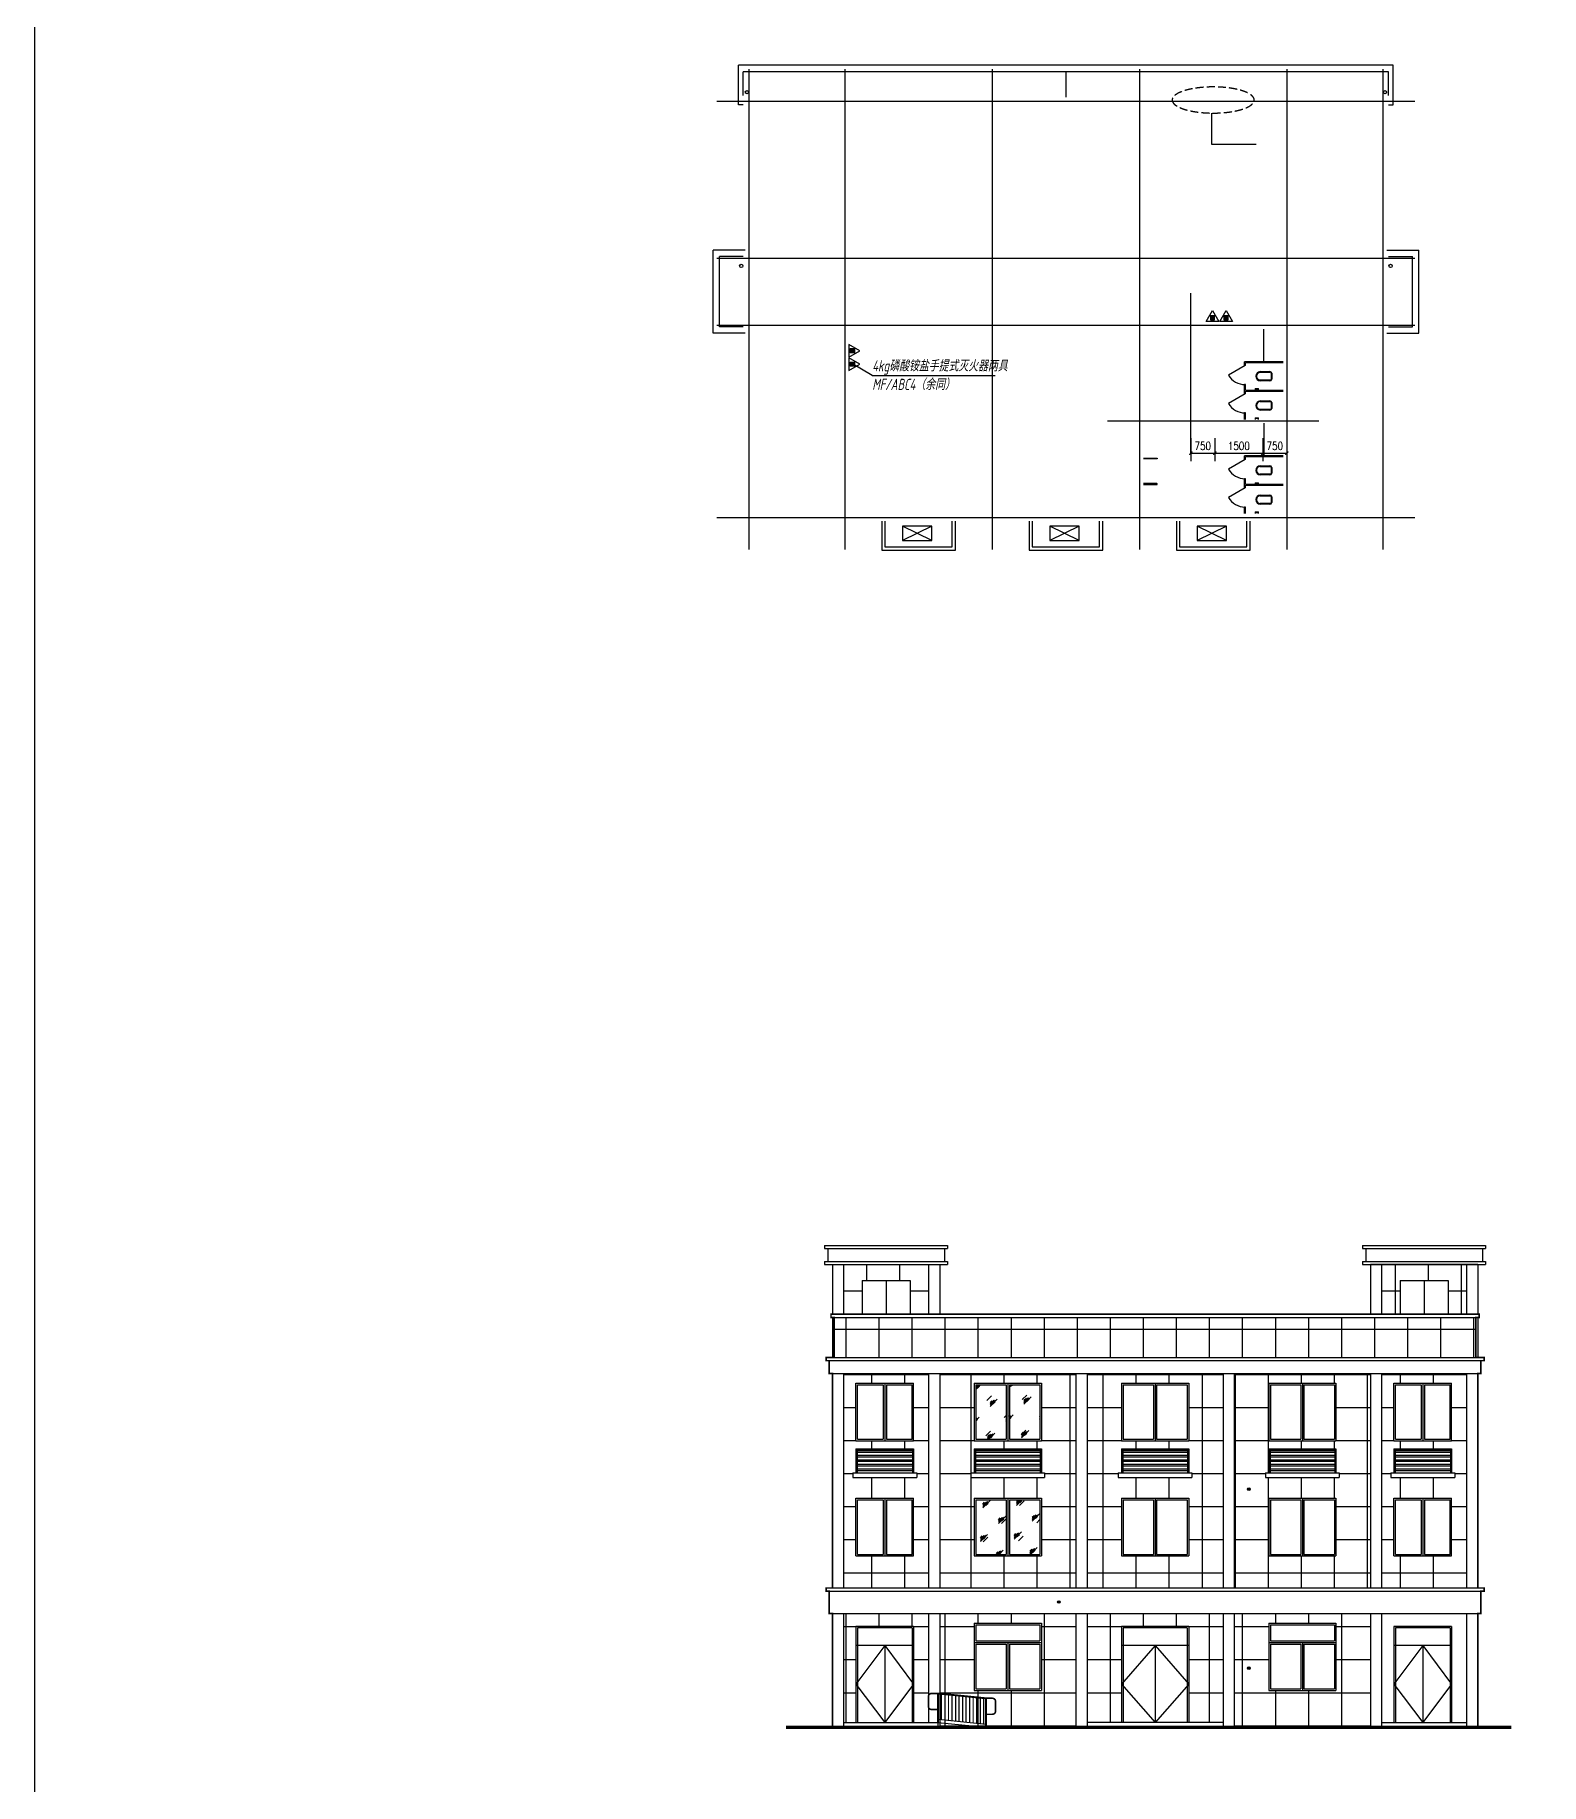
# Model space of a CAD drawing. Extents: x 389606 to 781446, y -84812 to 87496.
# Drawn here: x 389606 to 436635, y -7121 to 47507 of the extents above; entities that cross this region are included whole.
import ezdxf

# ---------------------------------------------------------------- set-up
doc = ezdxf.new("R2010")
doc.units = 0
doc.header["$LTSCALE"] = 1000
doc.header["$MEASUREMENT"] = 0
doc.linetypes.add('DASH', pattern=[0.35, 0.25, -0.1])
doc.layers.get('0').update_dxf_attribs({"linetype": 'CONTINUOUS'})
for name, color, linetype in [('DOTE', 5, 'CONTINUOUS'), ('EQUIP_消防', 7, 'CONTINUOUS'), ('LVTRY', 6, 'CONTINUOUS'), ('PUB_DIM', 3, 'CONTINUOUS'), ('RAIL', 163, 'CONTINUOUS'), ('WINDOW', 4, 'CONTINUOUS'), ('平面文字', 3, 'CONTINUOUS')]:
    doc.layers.add(name, color=color, linetype=linetype)
doc.styles.add('_TEL_DIM', font='GBEITC', dxfattribs={"width": 0.8, "height": 3.5, "bigfont": 'HZTXT'})
doc.styles.add('DIM_FONT', font='SIMPLEX.shx', dxfattribs={"width": 0.8})
pattern_1 = [(90, (190791.5, 86156.8), (-1031.875, 1e-13), []), (180, (190791.5, 86156.8), (-1e-13, -1031.875), [])]
pattern_2 = [(90, (373660, 139161.8), (-1031.875, 1e-13), []), (180, (373660, 139161.8), (-1e-13, -1031.875), [])]
pattern_3 = [(90, (194761.4, 24787.6), (-1031.875, 1e-13), []), (180, (194761.4, 24787.6), (-1e-13, -1031.875), [])]
pattern_4 = [(45, (187747.4, 24827.6), (-489.8836, 489.8836), [224, -576]), (45, (187843.4, 24867.6), (-489.8836, 489.8836), [96, -704]), (45, (187747.4, 24867.6), (-489.8836, 489.8836), [160, -640]), (45, (187795.4, 24827.6), (537.4012, -537.4012), [200, -600]), (45, (187747.4, 24787.6), (-489.8836, 489.8836), [320, -480]), (45, (187747.4, 24907.6), (-489.8836, 489.8836), [80, -720])]

# ---------------------------------------------------------------- blocks, each defined once
blk = doc.blocks.new('ac')
at = {"color": 8, "linetype": 'DASH', "ltscale": 500}
for p, q in [((1629075, -145221), (1628468, -145521)), ((1629075, -145521), (1628468, -145221))]:
    blk.add_line(p, q, dxfattribs=at)
blk.add_lwpolyline([(1629075, -145221), (1628468, -145221), (1628468, -145521), (1629075, -145521)], close=True, dxfattribs=at)
blk = doc.blocks.new('$ATTACHMENT$00000214')
h = blk.add_hatch()
h.set_pattern_fill('ANSI31', color=256, scale=200, style=0)
h.set_pattern_definition([(45, (-38543.802, -6842.639), (-17.67767, 17.67767), [])])
h.paths.add_polyline_path([(-65, 2), (65, 2), (65, -128), (-65, -128)])
for points in [[(0, 172), (-198, -172), (198, -172)], [(-65, 2), (65, 2), (65, -128), (-65, -128)]]:
    blk.add_lwpolyline(points, close=True)
blk = doc.blocks.new('_ArchTick')
at = {"color": 0, "linetype": 'ByBlock', "const_width": 0.4}
blk.add_lwpolyline([(-0.5, -0.5), (0.5, 0.5)], dxfattribs=at)

msp = doc.modelspace()

# ---------------------------------------------------------------- hatches: boundary and pattern name
h = msp.add_hatch()
h.set_pattern_fill('ANSI37,_O', color=8, scale=650, angle=45)
h.set_pattern_definition(pattern_3)
h.paths.add_polyline_path([(417508, 9101.9), (414858, 9101.9), (414858, 7551.9), (415433, 7551.9), (415433, 8601.9), (416933, 8601.9), (416933, 7551.9), (417508, 7551.9)])
h = msp.add_hatch()
h.set_pattern_fill('ANSI37,_O', color=8, scale=650, angle=45)
h.set_pattern_definition(pattern_3)
h.paths.add_polyline_path([(433733, 8601.9), (433733, 7551.9), (434308, 7551.9), (434308, 9101.9), (431658, 9101.9), (431658, 7551.9), (432233, 7551.9), (432233, 8601.9)])
h = msp.add_hatch()
h.set_pattern_fill('ANSI37,_O', color=8, scale=650, angle=45)
h.set_pattern_definition(pattern_2)
h.paths.add_polyline_path([(434603, 6201.9), (434603, 7451.9), (414563, 7451.9), (414563, 6201.9)])
h = msp.add_hatch()
h.set_pattern_fill('ANSI37,_O', color=8, scale=650, angle=45)
h.set_pattern_definition(pattern_1)
h.paths.add_polyline_path([(417508, 5701.9), (414858, 5701.9), (414858, -998.1), (417508, -998.1)])
h.paths.add_polyline_path([(417044.1, 1.9), (415244.1, 1.9), (415244.1, 1801.9), (417044.1, 1801.9)], flags=16)
h.paths.add_polyline_path([(416994.1, 51.9), (416194.1, 51.9), (416194.1, 1751.9), (416994.1, 1751.9)], flags=0)
h.paths.add_polyline_path([(416094.1, 51.9), (415294.1, 51.9), (415294.1, 1751.9), (416094.1, 1751.9)], flags=0)
h.paths.add_polyline_path([(417144.1, 2451.9), (415144.1, 2451.9), (415144.1, 2601.9), (415244.1, 2601.9), (415244.1, 3351.9), (417044.1, 3351.9), (417044.1, 2601.9), (417144.1, 2601.9)], flags=16)
h.paths.add_polyline_path([(417044.1, 3601.9), (415244.1, 3601.9), (415244.1, 5401.9), (417044.1, 5401.9)], flags=16)
h.paths.add_polyline_path([(416994.1, 3651.9), (416194.1, 3651.9), (416194.1, 5351.9), (416994.1, 5351.9)], flags=0)
h.paths.add_polyline_path([(416094.1, 3651.9), (415294.1, 3651.9), (415294.1, 5351.9), (416094.1, 5351.9)], flags=0)
h = msp.add_hatch()
h.set_pattern_fill('ANSI37,_O', color=8, scale=650, angle=45)
h.set_pattern_definition(pattern_1)
h.paths.add_polyline_path([(422108, -998.1), (422108, 5701.9), (417858, 5701.9), (417858, -998.1)])
h.paths.add_polyline_path([(418933, 1.9), (418933, 1801.9), (421033, 1801.9), (421033, 1.9)], flags=16)
h.paths.add_polyline_path([(418983, 51.9), (418983, 1751.9), (419933, 1751.9), (419933, 51.9)], flags=0)
h.paths.add_polyline_path([(420033, 51.9), (420033, 1751.9), (420983, 1751.9), (420983, 51.9)], flags=0)
h.paths.add_polyline_path([(418833, 2451.9), (418833, 2601.9), (418933, 2601.9), (418933, 3351.9), (421033, 3351.9), (421033, 2601.9), (421133, 2601.9), (421133, 2451.9)], flags=16)
h.paths.add_polyline_path([(418933, 3601.9), (418933, 5401.9), (421033, 5401.9), (421033, 3601.9)], flags=16)
h.paths.add_polyline_path([(418983, 3651.9), (418983, 5351.9), (419933, 5351.9), (419933, 3651.9)], flags=0)
h.paths.add_polyline_path([(420033, 3651.9), (420033, 5351.9), (420983, 5351.9), (420983, 3651.9)], flags=0)
h = msp.add_hatch()
h.set_pattern_fill('ANSI37,_O', color=8, scale=650, angle=45)
h.set_pattern_definition(pattern_1)
h.paths.add_polyline_path([(426708, -998.1), (426708, 5701.9), (422458, 5701.9), (422458, -998.1)])
h.paths.add_polyline_path([(423533, 1.9), (423533, 1801.9), (425633, 1801.9), (425633, 1.9)], flags=16)
h.paths.add_polyline_path([(423583, 51.9), (423583, 1751.9), (424533, 1751.9), (424533, 51.9)], flags=0)
h.paths.add_polyline_path([(424633, 51.9), (424633, 1751.9), (425583, 1751.9), (425583, 51.9)], flags=0)
h.paths.add_polyline_path([(423433, 2451.9), (423433, 2601.9), (423533, 2601.9), (423533, 3351.9), (425633, 3351.9), (425633, 2601.9), (425733, 2601.9), (425733, 2451.9)], flags=16)
h.paths.add_polyline_path([(423533, 3601.9), (423533, 5401.9), (425633, 5401.9), (425633, 3601.9)], flags=16)
h.paths.add_polyline_path([(423583, 3651.9), (423583, 5351.9), (424533, 5351.9), (424533, 3651.9)], flags=0)
h.paths.add_polyline_path([(424633, 3651.9), (424633, 5351.9), (425583, 5351.9), (425583, 3651.9)], flags=0)
h = msp.add_hatch()
h.set_pattern_fill('ANSI37,_O', color=8, scale=650, angle=45)
h.set_pattern_definition(pattern_1)
h.paths.add_polyline_path([(431308, -998.1), (431308, 5701.9), (427058, 5701.9), (427058, -998.1)])
h.paths.add_polyline_path([(428133, 1.9), (428133, 1801.9), (430233, 1801.9), (430233, 1.9)], flags=16)
h.paths.add_polyline_path([(428183, 51.9), (428183, 1751.9), (429133, 1751.9), (429133, 51.9)], flags=0)
h.paths.add_polyline_path([(429233, 51.9), (429233, 1751.9), (430183, 1751.9), (430183, 51.9)], flags=0)
h.paths.add_polyline_path([(428033, 2451.9), (428033, 2601.9), (428133, 2601.9), (428133, 3351.9), (430233, 3351.9), (430233, 2601.9), (430333, 2601.9), (430333, 2451.9)], flags=16)
h.paths.add_polyline_path([(428133, 3601.9), (428133, 5401.9), (430233, 5401.9), (430233, 3601.9)], flags=16)
h.paths.add_polyline_path([(428183, 3651.9), (428183, 5351.9), (429133, 5351.9), (429133, 3651.9)], flags=0)
h.paths.add_polyline_path([(429233, 3651.9), (429233, 5351.9), (430183, 5351.9), (430183, 3651.9)], flags=0)
h = msp.add_hatch()
h.set_pattern_fill('ANSI37,_O', color=8, scale=650, angle=45)
h.set_pattern_definition(pattern_1)
h.paths.add_polyline_path([(434308, -998.1), (434308, 5701.9), (431658, 5701.9), (431658, -998.1)])
h.paths.add_polyline_path([(432044.1, 1.9), (432044.1, 1801.9), (433844.1, 1801.9), (433844.1, 1.9)], flags=16)
h.paths.add_polyline_path([(432094.1, 51.9), (432094.1, 1751.9), (432894.1, 1751.9), (432894.1, 51.9)], flags=0)
h.paths.add_polyline_path([(432994.1, 51.9), (432994.1, 1751.9), (433794.1, 1751.9), (433794.1, 51.9)], flags=0)
h.paths.add_polyline_path([(431944.1, 2451.9), (431944.1, 2601.9), (432044.1, 2601.9), (432044.1, 3351.9), (433844.1, 3351.9), (433844.1, 2601.9), (433944.1, 2601.9), (433944.1, 2451.9)], flags=16)
h.paths.add_polyline_path([(432044.1, 3601.9), (432044.1, 5401.9), (433844.1, 5401.9), (433844.1, 3601.9)], flags=16)
h.paths.add_polyline_path([(432094.1, 3651.9), (432094.1, 5351.9), (432894.1, 5351.9), (432894.1, 3651.9)], flags=0)
h.paths.add_polyline_path([(432994.1, 3651.9), (432994.1, 5351.9), (433794.1, 5351.9), (433794.1, 3651.9)], flags=0)
h = msp.add_hatch()
h.set_pattern_fill('玻璃1', color=8, scale=100, style=0)
h.set_pattern_definition(pattern_4)
h.paths.add_polyline_path([(420983, 5351.9), (420033, 5351.9), (420033, 3651.9), (420983, 3651.9)])
h.paths.add_polyline_path([(419933, 5351.9), (418983, 5351.9), (418983, 3651.9), (419933, 3651.9)])
h = msp.add_hatch()
h.set_pattern_fill('ANSI32', color=8, scale=30, angle=315, style=0)
h.set_pattern_definition([(0, (568689.13, 106163.13), (4e-14, 142.875), []), (0, (568736.75, 106115.51), (4e-14, 142.875), [])])
h.paths.add_polyline_path([(417004.1, 2601.9), (417004.1, 3311.9), (415284.1, 3311.9), (415284.1, 2601.9)])
h = msp.add_hatch()
h.set_pattern_fill('ANSI32', color=8, scale=30, angle=315, style=0)
h.set_pattern_definition([(0, (572378, 106163.13), (4e-14, 142.875), []), (0, (572425.63, 106115.51), (4e-14, 142.875), [])])
h.paths.add_polyline_path([(420993, 2601.9), (420993, 3311.9), (418973, 3311.9), (418973, 2601.9)])
h = msp.add_hatch()
h.set_pattern_fill('ANSI32', color=8, scale=30, angle=315, style=0)
h.set_pattern_definition([(0, (576978, 106163.13), (4e-14, 142.875), []), (0, (577025.63, 106115.51), (4e-14, 142.875), [])])
h.paths.add_polyline_path([(425593, 2601.9), (425593, 3311.9), (423573, 3311.9), (423573, 2601.9)])
h = msp.add_hatch()
h.set_pattern_fill('ANSI32', color=8, scale=30, angle=315, style=0)
h.set_pattern_definition([(0, (581578, 106163.13), (4e-14, 142.875), []), (0, (581625.63, 106115.51), (4e-14, 142.875), [])])
h.paths.add_polyline_path([(430193, 2601.9), (430193, 3311.9), (428173, 3311.9), (428173, 2601.9)])
h = msp.add_hatch()
h.set_pattern_fill('ANSI32', color=8, scale=30, angle=315, style=0)
h.set_pattern_definition([(0, (585489.13, 106163.13), (4e-14, 142.875), []), (0, (585536.75, 106115.51), (4e-14, 142.875), [])])
h.paths.add_polyline_path([(433804.1, 2601.9), (433804.1, 3311.9), (432084.1, 3311.9), (432084.1, 2601.9)])
h = msp.add_hatch()
h.set_pattern_fill('玻璃1', color=8, scale=100, style=0)
h.set_pattern_definition(pattern_4)
h.paths.add_polyline_path([(419933, 1751.9), (418983, 1751.9), (418983, 51.9), (419933, 51.9)])
h.paths.add_polyline_path([(420983, 1751.9), (420033, 1751.9), (420033, 51.9), (420983, 51.9)])
h = msp.add_hatch(color=256)
edge = h.paths.add_edge_path()
edge.add_arc((427512.2, 2088.9), 39.9, 0, 360)
h = msp.add_hatch(color=256)
edge = h.paths.add_edge_path()
edge.add_arc((421576.1, -1435.8), 39.9, 0, 360)
h = msp.add_hatch()
h.set_pattern_fill('ANSI37,_O', color=8, scale=650, angle=45)
h.set_pattern_definition(pattern_2)
h.paths.add_polyline_path([(417508, -1798.1), (414858, -1798.1), (414858, -5198.1), (415244.1, -5198.1), (415244.1, -2198.1), (417044.1, -2198.1), (417044.1, -5198.1), (417508, -5198.1)])
h = msp.add_hatch()
h.set_pattern_fill('ANSI37,_O', color=8, scale=650, angle=45)
h.set_pattern_definition(pattern_2)
h.paths.add_polyline_path([(422108, -5348.1), (422108, -1798.1), (417858, -1798.1), (417858, -5348.1)])
h.paths.add_polyline_path([(421033, -4198.1), (418933, -4198.1), (418933, -2098.1), (421033, -2098.1)], flags=16)
h = msp.add_hatch()
h.set_pattern_fill('ANSI37,_O', color=8, scale=650, angle=45)
h.set_pattern_definition(pattern_2)
h.paths.add_polyline_path([(426708, -1798.1), (422458, -1798.1), (422458, -5198.1), (423533, -5198.1), (423533, -2198.1), (425633, -2198.1), (425633, -5198.1), (426708, -5198.1)])
h = msp.add_hatch()
h.set_pattern_fill('ANSI37,_O', color=8, scale=650, angle=45)
h.set_pattern_definition(pattern_2)
h.paths.add_polyline_path([(431308, -5348.1), (431308, -1798.1), (427058, -1798.1), (427058, -5348.1)])
h.paths.add_polyline_path([(428133, -4198.1), (428133, -2098.1), (430233, -2098.1), (430233, -4198.1)], flags=16)
h = msp.add_hatch(color=256)
edge = h.paths.add_edge_path()
edge.add_arc((427512.2, -3500.6), 39.9, 0, 360)
at = {"layer": 'RAIL'}
h = msp.add_hatch(dxfattribs=at)
h.set_pattern_fill('ANSI37', color=256, scale=100, style=0)
h.set_pattern_definition([(315, (405861.029, 94289.704), (8.8388348, 8.8388348), []), (45, (405861.029, 94289.704), (-8.8388348, 8.8388348), [])])
h.paths.add_polyline_path([(427804.7, 36442.5), (427804.7, 36453.1), (427724.2, 36453.1), (427724.2, 36442.5)])
h.paths.add_polyline_path([(427804.7, 36453.1), (427804.7, 36463.8), (427724.2, 36463.8), (427724.2, 36453.1)])
h = msp.add_hatch(dxfattribs=at)
h.set_pattern_fill('ANSI37', color=256, scale=100, style=0)
h.set_pattern_definition([(315, (405861.029, 93374.704), (8.8388348, 8.8388348), []), (45, (405861.029, 93374.704), (-8.8388348, 8.8388348), [])])
h.paths.add_polyline_path([(427804.7, 35527.5), (427804.7, 35538.1), (427724.2, 35538.1), (427724.2, 35527.5)])
h.paths.add_polyline_path([(427804.7, 35538.1), (427804.7, 35548.8), (427724.2, 35548.8), (427724.2, 35538.1)])
h = msp.add_hatch(dxfattribs=at)
h.set_pattern_fill('ANSI37', color=256, scale=100, style=0)
h.set_pattern_definition([(315, (405861.029, 91349.704), (8.8388348, 8.8388348), []), (45, (405861.029, 91349.704), (-8.8388348, 8.8388348), [])])
h.paths.add_polyline_path([(427804.7, 33502.5), (427804.7, 33513.1), (427724.2, 33513.1), (427724.2, 33502.5)])
h.paths.add_polyline_path([(427804.7, 33513.1), (427804.7, 33523.8), (427724.2, 33523.8), (427724.2, 33513.1)])
h = msp.add_hatch(dxfattribs=at)
h.set_pattern_fill('ANSI37', color=256, scale=100, style=0)
h.set_pattern_definition([(315, (405861.029, 90434.704), (8.8388348, 8.8388348), []), (45, (405861.029, 90434.704), (-8.8388348, 8.8388348), [])])
h.paths.add_polyline_path([(427804.7, 32587.5), (427804.7, 32598.1), (427724.2, 32598.1), (427724.2, 32587.5)])
h.paths.add_polyline_path([(427804.7, 32598.1), (427804.7, 32608.8), (427724.2, 32608.8), (427724.2, 32598.1)])

# ---------------------------------------------------------------- linework, layer by layer
for p, q in [((432018.8, 46561.3), (411578.8, 46561.3)), ((411578.8, 45321.3), (411578.8, 46561.3)), ((432018.8, 45321.3), (432018.8, 46561.3)), ((411723.8, 45616.3), (411723.8, 46361.3)), ((431873.8, 46361.3), (411723.8, 46361.3)), ((421798.8, 46361.3), (421798.8, 45561.3)), ((431873.8, 45616.3), (431873.8, 46361.3)), ((411723.8, 45321.3), (411578.8, 45321.3)), ((431873.8, 45321.3), (432018.8, 45321.3)), ((411778.8, 40791.3), (410778.8, 40791.3)), ((410778.8, 38191.3), (410778.8, 40791.3)), ((410978.8, 38391.3), (410978.8, 40591.3)), ((411723.8, 40591.3), (410978.8, 40591.3)), ((431818.8, 40791.3), (432818.8, 40791.3)), ((431873.8, 40591.3), (432618.8, 40591.3)), ((432618.8, 38391.3), (432618.8, 40591.3)), ((432818.8, 38191.3), (432818.8, 40791.3)), ((411723.8, 38391.3), (410978.8, 38391.3)), ((427978.8, 37301.3), (427978.8, 38321.3)), ((431873.8, 38391.3), (432618.8, 38391.3)), ((411778.8, 38191.3), (410778.8, 38191.3)), ((431818.8, 38191.3), (432818.8, 38191.3)), ((427378.8, 37186.3), (427378.8, 37301.3)), ((428578.8, 37301.3), (427378.8, 37301.3)), ((427408.8, 37186.3), (427378.8, 37186.3)), ((427408.8, 37186.3), (427408.8, 37271.3)), ((428578.8, 37271.3), (427408.8, 37271.3)), ((427378.8, 36301.3), (427378.8, 36586.4)), ((427408.8, 36586.3), (427378.8, 36586.3)), ((427408.8, 36301.3), (427378.8, 36301.3)), ((427408.8, 36416.3), (427408.8, 36586.3)), ((427408.8, 36416.3), (428578.8, 36416.3)), ((427408.8, 36301.3), (427408.8, 36386.3)), ((427408.8, 36386.3), (428578.8, 36386.3)), ((427378.8, 35501.3), (427378.8, 35701.4)), ((427408.8, 35701.3), (427378.8, 35701.3)), ((427408.8, 35501.3), (427408.8, 35701.3)), ((427978.8, 35381.3), (427978.8, 34361.3)), ((428578.8, 34361.3), (427378.8, 34361.3)), ((427378.8, 34246.3), (427378.8, 34361.3)), ((427408.8, 34246.3), (427378.8, 34246.3)), ((428578.8, 34331.3), (427408.8, 34331.3)), ((427408.8, 34246.3), (427408.8, 34331.3)), ((427408.8, 33646.3), (427378.8, 33646.3)), ((427378.8, 33361.3), (427378.8, 33646.3)), ((427408.8, 33361.3), (427378.8, 33361.3)), ((427408.8, 33476.3), (427408.8, 33646.3)), ((427408.8, 33476.3), (428578.8, 33476.3)), ((427408.8, 33476.3), (428578.8, 33476.3)), ((427408.8, 33446.3), (428578.8, 33446.3)), ((427408.8, 33361.3), (427408.8, 33446.3)), ((416048.8, 32321.3), (416048.8, 31421.3)), ((416148.8, 32321.3), (416148.8, 31521.3)), ((418248.8, 31521.3), (418248.8, 32321.3)), ((418348.8, 31421.3), (418348.8, 32321.3)), ((420648.8, 32321.3), (420648.8, 31421.3)), ((420748.8, 32321.3), (420748.8, 31521.3)), ((422848.8, 31521.3), (422848.8, 32321.3)), ((422948.8, 31421.3), (422948.8, 32321.3)), ((425248.8, 32321.3), (425248.8, 31421.3)), ((425348.8, 32321.3), (425348.8, 31521.3)), ((427378.8, 32561.3), (427378.8, 32761.4)), ((427408.8, 32761.3), (427378.8, 32761.3)), ((427408.8, 32561.3), (427408.8, 32761.3)), ((427448.8, 31521.3), (427448.8, 32321.3)), ((427548.8, 31421.3), (427548.8, 32321.3)), ((416048.8, 31421.3), (418348.8, 31421.3)), ((416148.8, 31521.3), (418248.8, 31521.3)), ((420648.8, 31421.3), (422948.8, 31421.3)), ((420748.8, 31521.3), (422848.8, 31521.3)), ((425248.8, 31421.3), (427548.8, 31421.3)), ((425348.8, 31521.3), (427448.8, 31521.3)), ((414263, 9701.9), (418103, 9701.9)), ((414263, 9701.9), (414263, 9601.9)), ((414263, 9601.9), (418103, 9601.9)), ((414363, 9601.9), (414363, 9201.9)), ((418003, 9601.9), (418003, 9201.9)), ((418103, 9701.9), (418103, 9601.9)), ((431063, 9701.9), (431063, 9601.9)), ((431063, 9701.9), (434903, 9701.9)), ((431063, 9601.9), (434903, 9601.9)), ((431163, 9601.9), (431163, 9201.9)), ((434803, 9601.9), (434803, 9201.9)), ((434903, 9701.9), (434903, 9601.9)), ((414263, 9201.9), (418103, 9201.9)), ((414263, 9201.9), (414263, 9101.9)), ((414263, 9101.9), (418103, 9101.9)), ((414508, 9101.9), (414508, 7551.9)), ((414858, 9101.9), (414858, 7551.9)), ((417508, 9101.9), (417508, 7551.9)), ((417858, 9101.9), (417858, 7551.9)), ((418103, 9201.9), (418103, 9101.9)), ((431063, 9201.9), (431063, 9101.9)), ((431063, 9201.9), (434903, 9201.9)), ((431063, 9101.9), (434903, 9101.9)), ((434658, 9101.9), (431308, 9101.9)), ((431308, 9101.9), (431308, 7551.9)), ((431658, 9101.9), (431658, 7551.9)), ((434308, 9101.9), (434308, 7551.9)), ((434658, 9101.9), (434658, 7551.9)), ((434903, 9201.9), (434903, 9101.9)), ((415433, 8601.9), (415433, 7551.9)), ((415433, 8601.9), (416933, 8601.9)), ((416183, 8601.9), (416183, 7551.9)), ((416933, 8601.9), (416933, 7551.9)), ((432233, 8601.9), (433733, 8601.9)), ((432233, 8601.9), (432233, 7551.9)), ((432983, 8601.9), (432983, 7551.9)), ((433733, 8601.9), (433733, 7551.9)), ((414463, 7551.9), (414463, 7451.9)), ((414508, 7451.9), (414508, 6201.9)), ((414513, 7551.9), (434703, 7551.9)), ((414513, 7451.9), (434703, 7451.9)), ((414563, 7451.9), (414563, 6201.9)), ((434603, 7451.9), (434603, 6201.9)), ((434658, 7451.9), (434658, 6201.9)), ((434703, 7551.9), (434703, 7451.9)), ((414308, 6201.9), (434858, 6201.9)), ((414308, 6201.9), (414308, 6101.9)), ((414308, 6201.9), (434858, 6201.9)), ((414308, 6101.9), (434858, 6101.9)), ((414408, 5701.9), (414408, 6101.9)), ((434758, 5701.9), (434758, 6101.9)), ((434858, 6201.9), (434858, 6101.9)), ((414408, 5701.9), (434758, 5701.9)), ((414508, 5701.9), (414508, -998.1)), ((414858, 5701.9), (414858, -998.1)), ((417508, 5701.9), (417508, -998.1)), ((417858, 5701.9), (417858, -998.1)), ((422108, 5701.9), (422108, -998.1)), ((422458, 5701.9), (422458, -998.1)), ((426708, 5701.9), (426708, -998.1)), ((427058, 5701.9), (427058, -998.1)), ((431308, 5701.9), (431308, -998.1)), ((431658, 5701.9), (431658, -998.1)), ((434308, 5701.9), (434308, -998.1)), ((434658, 5701.9), (434658, -998.1)), ((415244.1, 3351.9), (415244.1, 2601.9)), ((415244.1, 3351.9), (417044.1, 3351.9)), ((415284.1, 3311.9), (415284.1, 2601.9)), ((415284.1, 3311.9), (417004.1, 3311.9)), ((417004.1, 3311.9), (417004.1, 2601.9)), ((417044.1, 3351.9), (417044.1, 2601.9)), ((418933, 3351.9), (418933, 2601.9)), ((418933, 3351.9), (421033, 3351.9)), ((418973, 3311.9), (418973, 2601.9)), ((418973, 3311.9), (420993, 3311.9)), ((420993, 3311.9), (420993, 2601.9)), ((421033, 3351.9), (421033, 2601.9)), ((423533, 3351.9), (423533, 2601.9)), ((423533, 3351.9), (425633, 3351.9)), ((423573, 3311.9), (423573, 2601.9)), ((423573, 3311.9), (425593, 3311.9)), ((425593, 3311.9), (425593, 2601.9)), ((425633, 3351.9), (425633, 2601.9)), ((428133, 3351.9), (430233, 3351.9)), ((428133, 3351.9), (428133, 2601.9)), ((428173, 3311.9), (430193, 3311.9)), ((428173, 3311.9), (428173, 2601.9)), ((430193, 3311.9), (430193, 2601.9)), ((430233, 3351.9), (430233, 2601.9)), ((432044.1, 3351.9), (433844.1, 3351.9)), ((432044.1, 3351.9), (432044.1, 2601.9)), ((432084.1, 3311.9), (433804.1, 3311.9)), ((432084.1, 3311.9), (432084.1, 2601.9)), ((433804.1, 3311.9), (433804.1, 2601.9)), ((433844.1, 3351.9), (433844.1, 2601.9)), ((415144.1, 2601.9), (415144.1, 2451.9)), ((415144.1, 2601.9), (417144.1, 2601.9)), ((415144.1, 2451.9), (417144.1, 2451.9)), ((417144.1, 2601.9), (417144.1, 2451.9)), ((418833, 2601.9), (418833, 2451.9)), ((418833, 2601.9), (421133, 2601.9)), ((418833, 2451.9), (421133, 2451.9)), ((421133, 2601.9), (421133, 2451.9)), ((423433, 2601.9), (423433, 2451.9)), ((423433, 2601.9), (425733, 2601.9)), ((423433, 2451.9), (425733, 2451.9)), ((425733, 2601.9), (425733, 2451.9)), ((428033, 2601.9), (430333, 2601.9)), ((428033, 2601.9), (428033, 2451.9)), ((428033, 2451.9), (430333, 2451.9)), ((430333, 2601.9), (430333, 2451.9)), ((431944.1, 2601.9), (433944.1, 2601.9)), ((431944.1, 2601.9), (431944.1, 2451.9)), ((431944.1, 2451.9), (433944.1, 2451.9)), ((433944.1, 2601.9), (433944.1, 2451.9)), ((414308, -998.1), (434858, -998.1)), ((414308, -998.1), (414308, -1098.1)), ((434858, -998.1), (434858, -1098.1)), ((414308, -1098.1), (434858, -1098.1)), ((414408, -1798.1), (414408, -1098.1)), ((434758, -1798.1), (434758, -1098.1)), ((414408, -1798.1), (434758, -1798.1)), ((414508, -1798.1), (414508, -5348.1)), ((414858, -1798.1), (414858, -5348.1)), ((417508, -1798.1), (417508, -5198.1)), ((417858, -1798.1), (417858, -5348.1)), ((422108, -1798.1), (422108, -5348.1)), ((422458, -1798.1), (422458, -5348.1)), ((426708, -1798.1), (426708, -5348.1)), ((427058, -1798.1), (427058, -5348.1)), ((431308, -1798.1), (431308, -5348.1)), ((431658, -1798.1), (431658, -5348.1)), ((434308, -1798.1), (434308, -5348.1)), ((434658, -1798.1), (434658, -5348.1)), ((414858, -5198.1), (417803, -5198.1)), ((417803, -5198.1), (419303, -5348.1)), ((417803, -5198.1), (417803, -5348.1)), ((417813, -5098.6), (419313, -5248.6)), ((426708, -5198.1), (422458, -5198.1)), ((431658, -5198.1), (434308, -5198.1))]:
    msp.add_line(p, q)
at = {"color": 2}
for p, q in [((426346.8, 45068.7), (426346.8, 44098.4)), ((426346.8, 44098.4), (427735.3, 44098.4))]:
    msp.add_line(p, q, dxfattribs=at)
at = {"color": 0}
for p, q in [((427393.8, 37186.3), (426874.2, 36886.3)), ((427393.8, 36301.3), (426874.2, 36001.3)), ((427393.8, 34246.3), (426874.2, 33946.3)), ((427393.8, 33361.3), (426874.2, 33061.3))]:
    msp.add_line(p, q, dxfattribs=at)
msp.add_lwpolyline([(389606.1, 87496.2), (565802.7, 87496.2), (565802.7, -84811.7), (389606.1, -84811.7)], close=True)
for points, const_width in [([(414508, -5348.1), (414508, -1798.1), (414408, -1798.1), (414408, -1098.1), (414308, -1098.1), (414308, -998.1), (414508, -998.1), (414508, 5701.9), (414408, 5701.9), (414408, 6101.9), (414308, 6101.9), (414308, 6201.9), (414563, 6201.9), (414563, 7451.9), (414463, 7451.9), (414463, 7551.9), (434703, 7551.9), (434703, 7451.9), (434603, 7451.9), (434603, 6201.9), (434858, 6201.9), (434858, 6101.9), (434758, 6101.9), (434758, 5701.9), (434658, 5701.9), (434658, -998.1), (434858, -998.1), (434858, -1098.1), (434758, -1098.1), (434758, -1798.1), (434658, -1798.1), (434658, -5348.1)], 50), ([(417803, -5198.1), (417803, -4293.7)], 60), ([(417803, -4293.7), (419303, -4443.7)], 60), ([(417913, -4304.7), (417913, -4293.7)], 40), ([(417913, -5108.6), (417913, -4304.7)], 40), ([(418023, -5119.6), (418023, -4304.7)], 40), ([(418133, -5130.6), (418133, -4304.7)], 40), ([(418243, -5141.6), (418243, -4304.7)], 40), ([(418353, -5152.6), (418353, -4348.7)], 40), ([(418463, -5163.6), (418463, -4359.7)], 40), ([(418573, -5174.6), (418573, -4370.7)], 40), ([(418683, -5185.6), (418683, -4381.7)], 40), ([(418793, -5196.6), (418793, -4392.7)], 40), ([(418903, -5207.6), (418903, -4403.7)], 40), ([(419013, -5218.6), (419013, -4414.7)], 40), ([(419123, -5229.6), (419123, -4414.7)], 40), ([(419233, -5240.6), (419233, -4414.7)], 40), ([(419303, -4443.7), (419303, -5348.1)], 60), ([(413055.1, -5348.1), (435704.4, -5348.1)], 100)]:
    msp.add_lwpolyline(points, dxfattribs=dict(const_width=const_width))
at = {"const_width": 50}
for points in [[(417803, -4293.7), (417603, -4293.7, 0.4142136), (417503, -4393.7), (417503, -4693.7, 0.4142136), (417603, -4793.7), (417803, -4793.7)], [(419303, -4443.7), (419503, -4443.7, -0.4142136), (419603, -4543.7), (419603, -4843.7, -0.4142136), (419503, -4943.7), (419303, -4943.7)]]:
    msp.add_lwpolyline(points, format="xyb", dxfattribs=at)
for centre, radius in [((411837.5, 45721.8), 50), ((431760.2, 45721.8), 50), ((411660.3, 40295.8), 50), ((431937.3, 40295.8), 50), ((427512.2, 2088.9), 39.9), ((421576.1, -1435.8), 39.9), ((427512.2, -3500.6), 39.9)]:
    msp.add_circle(centre, radius)
at = {"color": 0}
for centre in [(427393.8, 37186.3), (427393.8, 36301.3), (427393.8, 34246.3), (427393.8, 33361.3)]:
    msp.add_arc(centre, 600, 210, 270, dxfattribs=at)
at = {"color": 2, "linetype": 'DASH', "extrusion": (0, 0, -1)}
msp.add_ellipse((426398.6, 45476.6), major_axis=(-1280.7, 0), ratio=0.3188216, dxfattribs=at)
at = {"layer": 'DOTE'}
for p, q in [((411898.8, 46441.3), (411898.8, 31441.3)), ((414898.8, 46441.3), (414898.8, 31441.3)), ((419498.8, 46441.3), (419498.8, 31441.3)), ((424098.8, 46441.3), (424098.8, 31441.3)), ((428698.8, 46441.3), (428698.8, 31441.3)), ((431698.8, 46441.3), (431698.8, 31441.3)), ((410898.8, 45441.3), (432698.8, 45441.3)), ((410898.8, 40541.3), (432698.8, 40541.3)), ((425698.8, 34441.3), (425698.8, 39441.3)), ((410898.8, 38441.3), (432698.8, 38441.3)), ((429698.8, 35441.3), (423098.8, 35441.3)), ((410898.8, 32441.3), (432698.8, 32441.3))]:
    msp.add_line(p, q, dxfattribs=at)
at = {"layer": 'LVTRY'}
for points in [[(424218.8, 34294), (424638.8, 34294, -1), (424638.8, 34264), (424218.8, 34264)], [(424218.8, 33464), (424638.8, 33464, 1), (424638.8, 33494), (424218.8, 33494)]]:
    msp.add_lwpolyline(points, format="xyb", dxfattribs=at)
at = {"layer": 'PUB_DIM'}
for p, q in [((425698.8, 34915.4), (425698.8, 34197.1)), ((425698.8, 34447.1), (426448.8, 34447.1)), ((426448.8, 34915.4), (426448.8, 34197.1)), ((426448.8, 34915.4), (426448.8, 34197.1)), ((426448.8, 34447.1), (427948.8, 34447.1)), ((427948.8, 34915.4), (427948.8, 34197.1)), ((427948.8, 34478.9), (427948.8, 34197.1)), ((427948.8, 34447.1), (428698.8, 34447.1)), ((428698.8, 34915.4), (428698.8, 34197.1))]:
    msp.add_line(p, q, dxfattribs=at)
at = {"layer": 'RAIL'}
for p, q in [((428170.9, 36727.7), (427853.2, 36727.7)), ((427862.8, 36992.2), (428170.2, 36992.2)), ((428170.2, 36706.2), (427862.8, 36706.2)), ((427863.1, 36971.3), (428170.5, 36971.3)), ((428207.9, 36940.3), (428207.9, 36757.8)), ((428228.8, 36941.7), (428228.8, 36756.7)), ((427814.3, 36453.1), (427713.8, 36453.1)), ((427713.8, 36453.1), (427713.8, 36416.3)), ((427814.3, 36416.3), (427814.3, 36453.1)), ((427862.8, 36077.2), (428170.2, 36077.2)), ((427863.1, 36056.3), (428170.5, 36056.3)), ((427713.8, 35538.1), (427713.8, 35501.3)), ((427814.3, 35538.1), (427713.8, 35538.1)), ((427814.3, 35501.3), (427814.3, 35538.1)), ((428170.9, 35812.7), (427853.2, 35812.7)), ((428170.2, 35791.2), (427862.8, 35791.2)), ((428207.9, 36025.3), (428207.9, 35842.8)), ((428228.8, 36026.7), (428228.8, 35841.7)), ((427862.8, 34052.2), (428170.2, 34052.2)), ((427863.1, 34031.3), (428170.5, 34031.3)), ((428207.9, 34000.3), (428207.9, 33817.8)), ((428228.8, 34001.7), (428228.8, 33816.7)), ((427713.8, 33513.1), (427713.8, 33476.3)), ((427814.3, 33513.1), (427713.8, 33513.1)), ((427814.3, 33476.3), (427814.3, 33513.1)), ((428170.9, 33787.7), (427853.2, 33787.7)), ((428170.2, 33766.2), (427862.8, 33766.2)), ((428170.9, 32872.7), (427853.2, 32872.7)), ((427862.8, 33137.2), (428170.2, 33137.2)), ((428170.2, 32851.2), (427862.8, 32851.2)), ((427863.1, 33116.3), (428170.5, 33116.3)), ((428207.9, 33085.3), (428207.9, 32902.8)), ((428228.8, 33086.7), (428228.8, 32901.7)), ((427814.3, 32598.1), (427713.8, 32598.1)), ((427713.8, 32598.1), (427713.8, 32561.3)), ((427814.3, 32561.3), (427814.3, 32598.1))]:
    msp.add_line(p, q, dxfattribs=at)
for points in [[(427923.2, 36971.3, 0, 0, 0.4406487), (427913.3, 36961.7, 0, 0, 0), (427914.1, 36737, 0, 0, 0.2947799), (427924.6, 36727.7, 1.5, 1.5, 0)], [(427923.2, 36056.3, 0, 0, 0.4406487), (427913.3, 36046.7, 0, 0, 0), (427914.1, 35822, 0, 0, 0.2947799), (427924.6, 35812.7, 1.5, 1.5, 0)], [(427923.2, 34031.3, 0, 0, 0.4406487), (427913.3, 34021.7, 0, 0, 0), (427914.1, 33797, 0, 0, 0.2947799), (427924.6, 33787.7, 1.5, 1.5, 0)], [(427923.2, 33116.3, 0, 0, 0.4406487), (427913.3, 33106.7, 0, 0, 0), (427914.1, 32882, 0, 0, 0.2947799), (427924.6, 32872.7, 1.5, 1.5, 0)]]:
    msp.add_lwpolyline(points, format="xyseb", dxfattribs=at)
for points in [[(427804.7, 36463.8), (427804.7, 36442.5), (427724.2, 36442.5), (427724.2, 36463.8)], [(427804.7, 35548.8), (427804.7, 35527.5), (427724.2, 35527.5), (427724.2, 35548.8)], [(427804.7, 33523.8), (427804.7, 33502.5), (427724.2, 33502.5), (427724.2, 33523.8)], [(427804.7, 32608.8), (427804.7, 32587.5), (427724.2, 32587.5), (427724.2, 32608.8)]]:
    msp.add_lwpolyline(points, close=True, dxfattribs=at)
for centre, radius, start, end in [((427871.9, 36849.2), 143.2, 93.21953, 266.78047), ((427871.9, 36849), 122.6, 93.64859, 261.6989), ((428171.8, 36934.9), 57.3, 6.81484, 91.67759), ((428171.8, 36763.5), 57.3, 268.32241, 353.18516), ((428171.8, 36934.9), 36.4, 8.54917, 92.10386), ((428173.5, 36762.2), 34.6, 265.60337, 352.71725), ((427871.9, 35934.2), 143.2, 93.21953, 266.78047), ((427871.9, 35934), 122.6, 93.64859, 261.6989), ((428171.8, 36019.9), 57.3, 6.81484, 91.67759), ((428171.8, 36019.9), 36.4, 8.54917, 92.10386), ((428171.8, 35848.5), 57.3, 268.32241, 353.18516), ((428173.5, 35847.2), 34.6, 265.60337, 352.71725), ((427871.9, 33909.2), 143.2, 93.21953, 266.78047), ((427871.9, 33909), 122.6, 93.64859, 261.6989), ((428171.8, 33994.9), 57.3, 6.81484, 91.67759), ((428171.8, 33994.9), 36.4, 8.54917, 92.10386), ((428171.8, 33823.5), 57.3, 268.32241, 353.18516), ((428173.5, 33822.2), 34.6, 265.60337, 352.71725), ((427871.9, 32994.2), 143.2, 93.21953, 266.78047), ((427871.9, 32994), 122.6, 93.64859, 261.6989), ((428171.8, 33079.9), 57.3, 6.81484, 91.67759), ((428171.8, 32908.5), 57.3, 268.32241, 353.18516), ((428171.8, 33079.9), 36.4, 8.54917, 92.10386), ((428173.5, 32907.2), 34.6, 265.60337, 352.71725)]:
    msp.add_arc(centre, radius, start, end, dxfattribs=at)
at = {"layer": 'WINDOW'}
for p, q in [((415244.1, 3601.9), (415244.1, 5401.9)), ((415244.1, 5401.9), (417044.1, 5401.9)), ((415294.1, 3651.9), (415294.1, 5351.9)), ((415294.1, 5351.9), (416094.1, 5351.9)), ((416094.1, 5351.9), (416094.1, 3651.9)), ((416144.1, 5401.9), (416144.1, 3601.9)), ((416194.1, 5351.9), (416194.1, 3651.9)), ((416194.1, 5351.9), (416994.1, 5351.9)), ((416994.1, 3651.9), (416994.1, 5351.9)), ((417044.1, 3601.9), (417044.1, 5401.9)), ((418933, 5401.9), (421033, 5401.9)), ((418933, 5401.9), (418933, 3601.9)), ((418983, 5351.9), (419933, 5351.9)), ((418983, 5351.9), (418983, 3651.9)), ((419933, 5351.9), (419933, 3651.9)), ((419983, 5401.9), (419983, 3601.9)), ((420033, 5351.9), (420033, 3651.9)), ((420033, 5351.9), (420983, 5351.9)), ((420983, 5351.9), (420983, 3651.9)), ((421033, 5401.9), (421033, 3601.9)), ((423533, 5401.9), (423533, 3601.9)), ((423533, 5401.9), (425633, 5401.9)), ((423583, 5351.9), (423583, 3651.9)), ((423583, 5351.9), (424533, 5351.9)), ((424533, 5351.9), (424533, 3651.9)), ((424583, 5401.9), (424583, 3601.9)), ((424633, 5351.9), (424633, 3651.9)), ((424633, 5351.9), (425583, 5351.9)), ((425583, 5351.9), (425583, 3651.9)), ((425633, 5401.9), (425633, 3601.9)), ((428133, 5401.9), (428133, 3601.9)), ((428133, 5401.9), (430233, 5401.9)), ((428183, 5351.9), (428183, 3651.9)), ((428183, 5351.9), (429133, 5351.9)), ((429133, 5351.9), (429133, 3651.9)), ((429183, 5401.9), (429183, 3601.9)), ((429233, 5351.9), (429233, 3651.9)), ((429233, 5351.9), (430183, 5351.9)), ((430183, 5351.9), (430183, 3651.9)), ((430233, 5401.9), (430233, 3601.9)), ((432044.1, 5401.9), (433844.1, 5401.9)), ((432044.1, 3601.9), (432044.1, 5401.9)), ((432094.1, 5351.9), (432894.1, 5351.9)), ((432094.1, 3651.9), (432094.1, 5351.9)), ((432894.1, 5351.9), (432894.1, 3651.9)), ((432944.1, 5401.9), (432944.1, 3601.9)), ((432994.1, 5351.9), (432994.1, 3651.9)), ((432994.1, 5351.9), (433794.1, 5351.9)), ((433794.1, 3651.9), (433794.1, 5351.9)), ((433844.1, 3601.9), (433844.1, 5401.9)), ((415244.1, 3601.9), (417044.1, 3601.9)), ((415294.1, 3651.9), (416094.1, 3651.9)), ((416194.1, 3651.9), (416994.1, 3651.9)), ((418933, 3601.9), (421033, 3601.9)), ((418983, 3651.9), (419933, 3651.9)), ((420033, 3651.9), (420983, 3651.9)), ((423533, 3601.9), (425633, 3601.9)), ((423583, 3651.9), (424533, 3651.9)), ((424633, 3651.9), (425583, 3651.9)), ((428133, 3601.9), (430233, 3601.9)), ((428183, 3651.9), (429133, 3651.9)), ((429233, 3651.9), (430183, 3651.9)), ((432044.1, 3601.9), (433844.1, 3601.9)), ((432094.1, 3651.9), (432894.1, 3651.9)), ((432994.1, 3651.9), (433794.1, 3651.9)), ((415244.1, 1801.9), (417044.1, 1801.9)), ((415244.1, 1.9), (415244.1, 1801.9)), ((415294.1, 1751.9), (416094.1, 1751.9)), ((415294.1, 51.9), (415294.1, 1751.9)), ((416094.1, 1751.9), (416094.1, 51.9)), ((416144.1, 1801.9), (416144.1, 1.9)), ((416194.1, 1751.9), (416194.1, 51.9)), ((416194.1, 1751.9), (416994.1, 1751.9)), ((416994.1, 51.9), (416994.1, 1751.9)), ((417044.1, 1.9), (417044.1, 1801.9)), ((418933, 1801.9), (418933, 1.9)), ((418933, 1801.9), (421033, 1801.9)), ((418983, 1751.9), (418983, 51.9)), ((418983, 1751.9), (419933, 1751.9)), ((419933, 1751.9), (419933, 51.9)), ((419983, 1801.9), (419983, 1.9)), ((420033, 1751.9), (420033, 51.9)), ((420033, 1751.9), (420983, 1751.9)), ((420983, 1751.9), (420983, 51.9)), ((421033, 1801.9), (421033, 1.9)), ((423533, 1801.9), (425633, 1801.9)), ((423533, 1801.9), (423533, 1.9)), ((423583, 1751.9), (424533, 1751.9)), ((423583, 1751.9), (423583, 51.9)), ((424533, 1751.9), (424533, 51.9)), ((424583, 1801.9), (424583, 1.9)), ((424633, 1751.9), (424633, 51.9)), ((424633, 1751.9), (425583, 1751.9)), ((425583, 1751.9), (425583, 51.9)), ((425633, 1801.9), (425633, 1.9)), ((428133, 1801.9), (430233, 1801.9)), ((428133, 1801.9), (428133, 1.9)), ((428183, 1751.9), (429133, 1751.9)), ((428183, 1751.9), (428183, 51.9)), ((429133, 1751.9), (429133, 51.9)), ((429183, 1801.9), (429183, 1.9)), ((429233, 1751.9), (429233, 51.9)), ((429233, 1751.9), (430183, 1751.9)), ((430183, 1751.9), (430183, 51.9)), ((430233, 1801.9), (430233, 1.9)), ((432044.1, 1.9), (432044.1, 1801.9)), ((432044.1, 1801.9), (433844.1, 1801.9)), ((432094.1, 51.9), (432094.1, 1751.9)), ((432094.1, 1751.9), (432894.1, 1751.9)), ((432894.1, 1751.9), (432894.1, 51.9)), ((432944.1, 1801.9), (432944.1, 1.9)), ((432994.1, 1751.9), (432994.1, 51.9)), ((432994.1, 1751.9), (433794.1, 1751.9)), ((433794.1, 51.9), (433794.1, 1751.9)), ((433844.1, 1.9), (433844.1, 1801.9)), ((415244.1, 1.9), (417044.1, 1.9)), ((415294.1, 51.9), (416094.1, 51.9)), ((416194.1, 51.9), (416994.1, 51.9)), ((418933, 1.9), (421033, 1.9)), ((418983, 51.9), (419933, 51.9)), ((420033, 51.9), (420983, 51.9)), ((423533, 1.9), (425633, 1.9)), ((423583, 51.9), (424533, 51.9)), ((424633, 51.9), (425583, 51.9)), ((428133, 1.9), (430233, 1.9)), ((428183, 51.9), (429133, 51.9)), ((429233, 51.9), (430183, 51.9)), ((432044.1, 1.9), (433844.1, 1.9)), ((432094.1, 51.9), (432894.1, 51.9)), ((432994.1, 51.9), (433794.1, 51.9)), ((418933, -2098.1), (421033, -2098.1)), ((418933, -2098.1), (418933, -4198.1)), ((418983, -2148.1), (418983, -2648.1)), ((418983, -2148.1), (420983, -2148.1)), ((420983, -2148.1), (420983, -2648.1)), ((421033, -2098.1), (421033, -4198.1)), ((428133, -2098.1), (428133, -4198.1)), ((428133, -2098.1), (430233, -2098.1)), ((428183, -2148.1), (428183, -2648.1)), ((428183, -2148.1), (430183, -2148.1)), ((430183, -2148.1), (430183, -2648.1)), ((430233, -2098.1), (430233, -4198.1)), ((417044.1, -2198.1), (415244.1, -2198.1)), ((415244.1, -2198.1), (415244.1, -5198.1)), ((416994.1, -2248.1), (415294.1, -2248.1)), ((415294.1, -2248.1), (415294.1, -5198.1)), ((416994.1, -2248.1), (416994.1, -5198.1)), ((417044.1, -2198.1), (417044.1, -5198.1)), ((418933, -2698.1), (421033, -2698.1)), ((418983, -2648.1), (420983, -2648.1)), ((419983, -2698.1), (419983, -4198.1)), ((423533, -2198.1), (423533, -5198.1)), ((425633, -2198.1), (423533, -2198.1)), ((423583, -2248.1), (423583, -5198.1)), ((425583, -2248.1), (423583, -2248.1)), ((425583, -2248.1), (425583, -5198.1)), ((425633, -2198.1), (425633, -5198.1)), ((428133, -2698.1), (430233, -2698.1)), ((428183, -2648.1), (430183, -2648.1)), ((429183, -2698.1), (429183, -4198.1)), ((432044.1, -2198.1), (432044.1, -5198.1)), ((433844.1, -2198.1), (432044.1, -2198.1)), ((432094.1, -2248.1), (432094.1, -5198.1)), ((433794.1, -2248.1), (432094.1, -2248.1)), ((433794.1, -2248.1), (433794.1, -5198.1)), ((433844.1, -2198.1), (433844.1, -5198.1)), ((417044.1, -2798.1), (415244.1, -2798.1)), ((416144.1, -2798.1), (415244.1, -3998.1)), ((416144.1, -2798.1), (416144.1, -5198.1)), ((416144.1, -2798.1), (417044.1, -3998.1)), ((418983, -2748.1), (418983, -4148.1)), ((418983, -2748.1), (419933, -2748.1)), ((419933, -2748.1), (419933, -4148.1)), ((420033, -2748.1), (420033, -4148.1)), ((420033, -2748.1), (420983, -2748.1)), ((420983, -2748.1), (420983, -4148.1)), ((424583, -2798.1), (423533, -3998.1)), ((425633, -2798.1), (423533, -2798.1)), ((424583, -2798.1), (425633, -3998.1)), ((424583, -2798.1), (424583, -5198.1)), ((428183, -2748.1), (428183, -4148.1)), ((428183, -2748.1), (429133, -2748.1)), ((429133, -2748.1), (429133, -4148.1)), ((429233, -2748.1), (429233, -4148.1)), ((429233, -2748.1), (430183, -2748.1)), ((430183, -2748.1), (430183, -4148.1)), ((432944.1, -2798.1), (432044.1, -3998.1)), ((433844.1, -2798.1), (432044.1, -2798.1)), ((432944.1, -2798.1), (433844.1, -3998.1)), ((432944.1, -2798.1), (432944.1, -5198.1)), ((415244.1, -3998.1), (416144.1, -5198.1)), ((417044.1, -3998.1), (416144.1, -5198.1)), ((418933, -4198.1), (421033, -4198.1)), ((418983, -4148.1), (419933, -4148.1)), ((420033, -4148.1), (420983, -4148.1)), ((423533, -3998.1), (424583, -5198.1)), ((425633, -3998.1), (424583, -5198.1)), ((428133, -4198.1), (430233, -4198.1)), ((428183, -4148.1), (429133, -4148.1)), ((429233, -4148.1), (430183, -4148.1)), ((432044.1, -3998.1), (432944.1, -5198.1)), ((433844.1, -3998.1), (432944.1, -5198.1))]:
    msp.add_line(p, q, dxfattribs=at)
at = {"layer": '平面文字'}
for q in [(415135.2, 37231.9), (419590.4, 36873.3)]:
    msp.add_line((415749, 36873.3), q, dxfattribs=at)

# ---------------------------------------------------------------- block references
at = {"xscale": 1.5, "yscale": 1.5, "zscale": 1.5}
for p in [(-2026001.6, 249999.2), (-2021401.6, 249999.2), (-2016801.6, 249999.2)]:
    msp.add_blockref('ac', p, dxfattribs=at)
at = {"layer": 'EQUIP_消防', "xscale": -1}
for p in [(426379, 38734.4), (426800.7, 38734.4)]:
    msp.add_blockref('$ATTACHMENT$00000214', p, dxfattribs=at)
at = {"layer": 'EQUIP_消防', "rotation": 270}
for p in [(415190.6, 37646.1), (415190.6, 37224.3)]:
    msp.add_blockref('$ATTACHMENT$00000214', p, dxfattribs=at)
at = {"layer": 'PUB_DIM', "xscale": 100, "yscale": 100, "zscale": 100, "rotation": 180}
for p in [(425698.8, 34447.1), (426448.8, 34447.1), (427948.8, 34447.1)]:
    msp.add_blockref('_ArchTick', p, dxfattribs=at)
at = {"layer": 'PUB_DIM', "xscale": 100, "yscale": 100, "zscale": 100}
for p in [(426448.8, 34447.1), (427948.8, 34447.1), (428698.8, 34447.1)]:
    msp.add_blockref('_ArchTick', p, dxfattribs=at)

# ---------------------------------------------------------------- texts
at = {"layer": 'PUB_DIM', "color": 7, "char_height": 250, "attachment_point": 5, "style": 'DIM_FONT'}
for s, insert in [('750', (426073.8, 34672.1)), ('1500', (427198.8, 34672.1)), ('750', (428323.8, 34672.1))]:
    msp.add_mtext(s, dxfattribs=dict(at, insert=insert))
at = {"layer": '平面文字', "style": '_TEL_DIM', "width": 0.8}
for s, p in [('4kg磷酸铵盐手提式灭火器两具', (415752.1, 36999.7)), ('MF/ABC4（余同）', (415752.1, 36419.6))]:
    msp.add_text(s, height=350, dxfattribs=at).set_placement(p)

doc.saveas('drawing.dxf')
